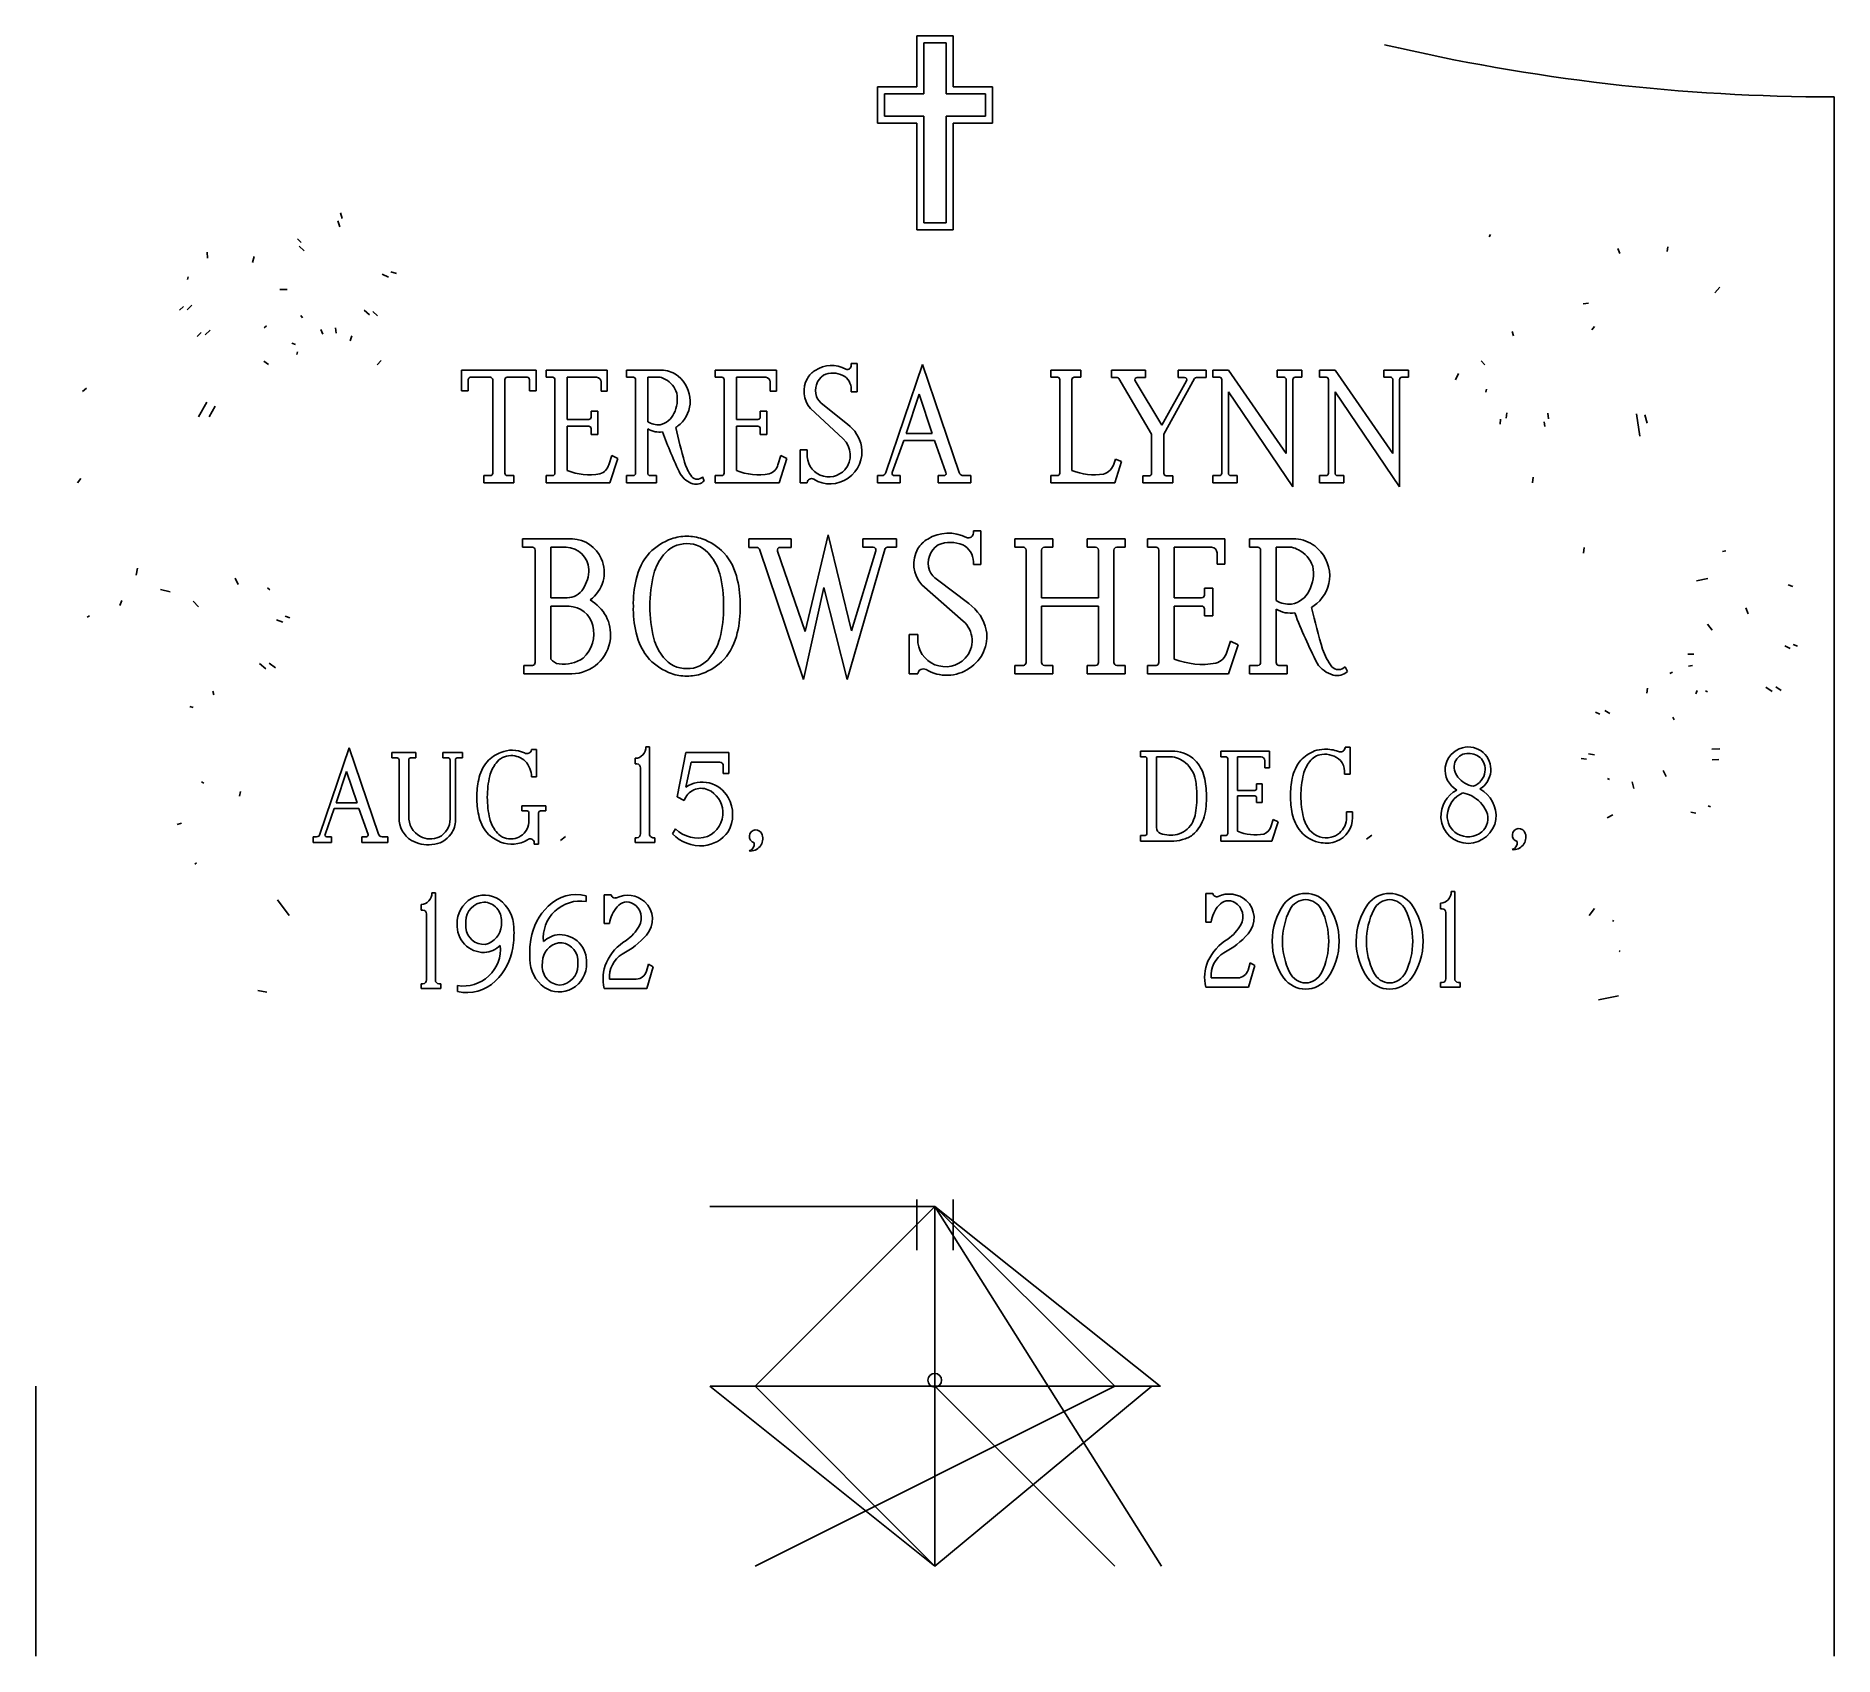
# Model space of a CAD drawing. Header units: metres. Extents: x -10 to 10, y -3 to 15.
import ezdxf

# ---------------------------------------------------------------- set-up
doc = ezdxf.new("R2010")
doc.units = ezdxf.units.M

msp = doc.modelspace()

# ---------------------------------------------------------------- linework, layer by layer
at = {"layer": 'MCD_Layer_0'}
for p, q in [((0.2031, 15.0156), (-0.2031, 15.0156)), ((-0.2031, 15.0156), (-0.2031, 14.4507)), ((0.2031, 14.4507), (0.2031, 15.0156)), ((0.125, 14.9375), (-0.125, 14.9375)), ((-0.125, 14.9375), (-0.125, 14.3726)), ((0.125, 14.3726), (0.125, 14.9375)), ((-0.2031, 14.4507), (-0.6406, 14.4507)), ((-0.6406, 14.4507), (-0.6406, 14.0445)), ((0.6406, 14.4507), (0.2031, 14.4507)), ((0.6406, 14.0445), (0.6406, 14.4507)), ((-0.125, 14.3726), (-0.5625, 14.3726)), ((-0.5625, 14.3726), (-0.5625, 14.1226)), ((0.5625, 14.3726), (0.125, 14.3726)), ((0.5625, 14.1226), (0.5625, 14.3726)), ((10, 0), (10.000008, 14.3375)), ((-0.6406, 14.0445), (-0.2031, 14.0445)), ((-0.5625, 14.1226), (-0.125, 14.1226)), ((-0.2031, 14.0445), (-0.2031, 12.8594)), ((-0.125, 14.1226), (-0.125, 12.9375)), ((0.125, 12.9375), (0.125, 14.1226)), ((0.125, 14.1226), (0.5625, 14.1226)), ((0.2031, 12.8594), (0.2031, 14.0445)), ((0.2031, 14.0445), (0.6406, 14.0445)), ((-6.592905, 12.985909), (-6.614122, 13.048935)), ((-6.644132, 12.961126), (-6.618434, 12.893901)), ((-0.2031, 12.8594), (0.2031, 12.8594)), ((-0.125, 12.9375), (0.125, 12.9375)), ((-8.090487, 12.544019), (-8.096912, 12.611476)), ((-7.048501, 12.719494), (-7.092207, 12.760626)), ((-7.072895, 12.678424), (-7.01671, 12.625774)), ((7.595141, 12.653724), (7.615692, 12.595437)), ((8.150093, 12.671205), (8.144673, 12.618439)), ((-7.592202, 12.496181), (-7.573066, 12.561989)), ((-6.149976, 12.366513), (-6.079891, 12.335037)), ((-5.990849, 12.374114), (-6.052963, 12.391459)), ((8.728111, 12.222349), (8.673552, 12.16089)), ((-8.35786, 12.006339), (-8.40197, 11.96669)), ((-8.317036, 11.970114), (-8.266378, 12.023115)), ((-7.288119, 12.194523), (-7.205198, 12.196598)), ((7.270294, 12.045298), (7.209225, 12.038496)), ((-6.347617, 11.96741), (-6.291871, 11.915956)), ((-6.200178, 11.901863), (-6.253009, 11.951728)), ((-8.16361, 11.719702), (-8.206059, 11.673966)), ((-8.119319, 11.69314), (-8.060771, 11.743217)), ((-6.810071, 11.700365), (-6.830513, 11.753252)), ((-6.668556, 11.769182), (-6.6601, 11.709057)), ((-6.486478, 11.682657), (-6.506347, 11.626356)), ((6.433954, 11.68186), (6.419778, 11.728579)), ((7.307653, 11.747063), (7.33428, 11.785753)), ((-7.153597, 11.599743), (-7.113122, 11.585069)), ((-6.16154, 11.406685), (-6.2058, 11.360381)), ((6.117413, 11.357086), (6.07317, 11.404766)), ((-7.414279, 11.3639), (-7.464075, 11.399046)), ((-5.266183, 11.298004), (-4.437308, 11.298004)), ((-5.266183, 11.070504), (-5.266183, 11.298004)), ((-4.94437, 11.220504), (-5.168214, 11.220504)), ((-4.536464, 11.220504), (-4.75912, 11.220504)), ((-4.437308, 11.298004), (-4.437308, 11.070504)), ((-4.326396, 11.298004), (-3.645958, 11.298004)), ((-4.326396, 11.219879), (-4.326396, 11.298004)), ((-4.251583, 11.219879), (-4.326396, 11.219879)), ((-4.091271, 11.220504), (-4.091271, 10.751754)), ((-3.763521, 11.220504), (-4.091271, 11.220504)), ((-3.645958, 11.298004), (-3.645958, 11.064254)), ((-3.429833, 11.298004), (-3.021333, 11.298004)), ((-3.429833, 11.219879), (-3.429833, 11.298004)), ((-3.35502, 11.219879), (-3.429833, 11.219879)), ((-3.058145, 11.220504), (-3.194708, 11.220504)), ((-3.194708, 11.220504), (-3.194708, 10.725504)), ((-2.44435, 11.298004), (-1.763913, 11.298004)), ((-2.44435, 11.219879), (-2.44435, 11.298004)), ((-2.369538, 11.219879), (-2.44435, 11.219879)), ((-2.209225, 11.220504), (-2.209225, 10.751754)), ((-1.881475, 11.220504), (-2.209225, 11.220504)), ((-1.763913, 11.298004), (-1.763913, 11.064254)), ((-0.931594, 11.371754), (-0.865094, 11.371754)), ((-0.931594, 11.353004), (-0.931594, 11.371754)), ((-0.865094, 11.371754), (-0.865094, 11.059254)), ((-0.546464, 10.161129), (-0.139151, 11.363004)), ((-0.139151, 11.363004), (0.269349, 10.161129)), ((1.288699, 11.298004), (1.622386, 11.298004)), ((1.288699, 11.219879), (1.288699, 11.298004)), ((1.363511, 11.219879), (1.288699, 11.219879)), ((1.622386, 11.219879), (1.548761, 11.219879)), ((1.622386, 11.298004), (1.622386, 11.219879)), ((1.964362, 11.297504), (2.341987, 11.297504)), ((1.964362, 11.219379), (1.964362, 11.297504)), ((2.024925, 11.219379), (1.964362, 11.219379)), ((2.409675, 10.588754), (2.0463, 11.205629)), ((2.341987, 11.219379), (2.249362, 11.219379)), ((2.341987, 11.297504), (2.341987, 11.219379)), ((2.888237, 11.205629), (2.546237, 10.588754)), ((2.70655, 11.219379), (2.70655, 11.297504)), ((2.70655, 11.297504), (3.016487, 11.297504)), ((2.776612, 11.219379), (2.70655, 11.219379)), ((3.016487, 11.219379), (2.909612, 11.219379)), ((3.016487, 11.297504), (3.016487, 11.219379)), ((3.090326, 11.298004), (3.263701, 11.298004)), ((3.090326, 11.219879), (3.090326, 11.298004)), ((3.165139, 11.219879), (3.090326, 11.219879)), ((3.263701, 11.298004), (3.907326, 10.373004)), ((3.807576, 11.298004), (4.079514, 11.298004)), ((3.807576, 11.219879), (3.807576, 11.298004)), ((3.882389, 11.219879), (3.807576, 11.219879)), ((4.079514, 11.219879), (4.005889, 11.219879)), ((4.079514, 11.298004), (4.079514, 11.219879)), ((4.276971, 11.298004), (4.450346, 11.298004)), ((4.276971, 11.219879), (4.276971, 11.298004)), ((4.351784, 11.219879), (4.276971, 11.219879)), ((4.450346, 11.298004), (5.093971, 10.373004)), ((4.994221, 11.298004), (5.266159, 11.298004)), ((4.994221, 11.219879), (4.994221, 11.298004)), ((5.069034, 11.219879), (4.994221, 11.219879)), ((5.266159, 11.219879), (5.192534, 11.219879)), ((5.266159, 11.298004), (5.266159, 11.219879)), ((5.788208, 11.190041), (5.824719, 11.260949)), ((-9.438096, 11.100908), (-9.483343, 11.061848)), ((-5.191964, 11.070504), (-5.266183, 11.070504)), ((-5.191964, 11.194254), (-5.191964, 11.070504)), ((-4.919433, 10.152379), (-4.919433, 11.194254)), ((-4.784058, 11.194254), (-4.784058, 10.152379)), ((-4.511526, 11.070504), (-4.511526, 11.194254)), ((-4.437308, 11.070504), (-4.511526, 11.070504)), ((-4.227833, 10.152379), (-4.227833, 11.194879)), ((-3.714833, 11.064254), (-3.714833, 11.168004)), ((-3.645958, 11.064254), (-3.714833, 11.064254)), ((-3.33127, 10.152379), (-3.33127, 11.194879)), ((-2.345788, 10.152379), (-2.345788, 11.194879)), ((-1.832788, 11.064254), (-1.832788, 11.168004)), ((-1.763913, 11.064254), (-1.832788, 11.064254)), ((-0.931594, 11.059254), (-0.931594, 11.085504)), ((-0.865094, 11.059254), (-0.931594, 11.059254)), ((-0.177151, 11.033004), (-0.322026, 10.595504)), ((-0.031089, 10.595504), (-0.177151, 11.033004)), ((1.387261, 10.152379), (1.387261, 11.194879)), ((1.523824, 11.194879), (1.523824, 10.184254)), ((2.227987, 11.179379), (2.5213, 10.686254)), ((2.5213, 10.686254), (2.797987, 11.180629)), ((3.188889, 10.152379), (3.188889, 11.194879)), ((3.263701, 11.056754), (3.263701, 10.152379)), ((3.980951, 10.001754), (3.263701, 11.056754)), ((3.907326, 10.373004), (3.907326, 11.194879)), ((3.980951, 11.194879), (3.980951, 10.001754)), ((4.375534, 10.152379), (4.375534, 11.194879)), ((4.450346, 11.056754), (4.450346, 10.152379)), ((5.167596, 10.001754), (4.450346, 11.056754)), ((5.093971, 10.373004), (5.093971, 11.194879)), ((5.167596, 11.194879), (5.167596, 10.001754)), ((-3.826102, 10.841754), (-3.751646, 10.841754)), ((-3.826102, 10.776754), (-3.826102, 10.841754)), ((-3.751646, 10.841754), (-3.751646, 10.585129)), ((-1.944056, 10.841754), (-1.8696, 10.841754)), ((-1.944056, 10.776754), (-1.944056, 10.841754)), ((-1.8696, 10.841754), (-1.8696, 10.585129)), ((-1.021844, 10.535504), (-1.386525, 10.873004)), ((-1.248775, 10.919254), (-0.971969, 10.698004)), ((6.361599, 10.825898), (6.354816, 10.765417)), ((6.815113, 10.821972), (6.825809, 10.75888)), ((-4.091271, 10.751754), (-3.851039, 10.751754)), ((-4.091271, 10.675129), (-4.091271, 10.184254)), ((-3.851039, 10.675129), (-4.091271, 10.675129)), ((-3.826102, 10.585129), (-3.826102, 10.650129)), ((-3.194708, 10.646754), (-3.194708, 10.152379)), ((-2.209225, 10.751754), (-1.968994, 10.751754)), ((-2.209225, 10.675129), (-2.209225, 10.184254)), ((-1.968994, 10.675129), (-2.209225, 10.675129)), ((-1.944056, 10.585129), (-1.944056, 10.650129)), ((6.286578, 10.69978), (6.291435, 10.75423)), ((6.782385, 10.672325), (6.775258, 10.725368)), ((-3.751646, 10.585129), (-3.826102, 10.585129)), ((-1.8696, 10.585129), (-1.944056, 10.585129)), ((-1.49815, 10.411754), (-1.421913, 10.411754)), ((-1.49815, 10.048004), (-1.49815, 10.411754)), ((-1.421913, 10.411754), (-1.421913, 10.372754)), ((-0.348151, 10.516754), (-0.475214, 10.159879)), ((-0.004964, 10.516754), (-0.348151, 10.516754)), ((-0.322026, 10.595504), (-0.031089, 10.595504)), ((0.122099, 10.159879), (-0.004964, 10.516754)), ((2.409675, 10.151879), (2.409675, 10.588754)), ((2.546237, 10.588754), (2.546237, 10.151879)), ((-3.628502, 10.248129), (-3.595846, 10.349379)), ((-3.528396, 10.315504), (-3.615083, 10.048004)), ((-3.595846, 10.349379), (-3.528396, 10.315504)), ((-1.746456, 10.248129), (-1.7138, 10.349379)), ((-1.64635, 10.315504), (-1.733038, 10.048004)), ((-1.7138, 10.349379), (-1.64635, 10.315504)), ((1.991936, 10.264129), (2.00678, 10.309879)), ((2.076011, 10.281754), (2.000011, 10.048004)), ((2.00678, 10.309879), (2.076011, 10.281754)), ((-9.500868, 10.092838), (-9.539161, 10.047895)), ((-5.019183, 10.048004), (-5.019183, 10.126129)), ((-5.019183, 10.126129), (-4.94437, 10.126129)), ((-4.684308, 10.048004), (-5.019183, 10.048004)), ((-4.75912, 10.126129), (-4.684308, 10.126129)), ((-4.684308, 10.126129), (-4.684308, 10.048004)), ((-4.326396, 10.126129), (-4.251583, 10.126129)), ((-4.326396, 10.048004), (-4.326396, 10.126129)), ((-3.615083, 10.048004), (-4.326396, 10.048004)), ((-3.429833, 10.126129), (-3.35502, 10.126129)), ((-3.429833, 10.048004), (-3.429833, 10.126129)), ((-3.096145, 10.048004), (-3.429833, 10.048004)), ((-3.16977, 10.126129), (-3.096145, 10.126129)), ((-3.096145, 10.126129), (-3.096145, 10.048004)), ((-2.586708, 10.113004), (-2.567708, 10.068004)), ((-2.44435, 10.126129), (-2.369538, 10.126129)), ((-2.44435, 10.048004), (-2.44435, 10.126129)), ((-1.733038, 10.048004), (-2.44435, 10.048004)), ((-1.421913, 10.048004), (-1.49815, 10.048004)), ((-0.640276, 10.126129), (-0.593964, 10.126129)), ((-0.640276, 10.048004), (-0.640276, 10.126129)), ((-0.386151, 10.048004), (-0.640276, 10.048004)), ((-0.451464, 10.126129), (-0.386151, 10.126129)), ((-0.386151, 10.126129), (-0.386151, 10.048004)), ((0.034224, 10.048004), (0.034224, 10.126129)), ((0.034224, 10.126129), (0.099536, 10.126129)), ((0.398786, 10.048004), (0.034224, 10.048004)), ((0.316849, 10.126129), (0.398786, 10.126129)), ((0.398786, 10.126129), (0.398786, 10.048004)), ((1.288699, 10.126129), (1.363511, 10.126129)), ((1.288699, 10.048004), (1.288699, 10.126129)), ((2.000011, 10.048004), (1.288699, 10.048004)), ((2.311112, 10.125629), (2.385925, 10.125629)), ((2.311112, 10.048004), (2.311112, 10.125629)), ((2.6448, 10.048004), (2.311112, 10.048004)), ((2.571175, 10.125629), (2.6448, 10.125629)), ((2.6448, 10.125629), (2.6448, 10.048004)), ((3.090326, 10.126129), (3.165139, 10.126129)), ((3.090326, 10.048004), (3.090326, 10.126129)), ((3.362264, 10.048004), (3.090326, 10.048004)), ((3.288639, 10.126129), (3.362264, 10.126129)), ((3.362264, 10.126129), (3.362264, 10.048004)), ((4.276971, 10.126129), (4.351784, 10.126129)), ((4.276971, 10.048004), (4.276971, 10.126129)), ((4.548909, 10.048004), (4.276971, 10.048004)), ((4.475284, 10.126129), (4.548909, 10.126129)), ((4.548909, 10.126129), (4.548909, 10.048004)), ((6.645212, 10.04646), (6.653066, 10.109383)), ((-4.5868, 9.423004), (-4.0333, 9.423004)), ((-4.5868, 9.329254), (-4.5868, 9.423004)), ((-2.0702, 9.422404), (-1.6007, 9.422404)), ((-2.0702, 9.328654), (-2.0702, 9.422404)), ((-1.6007, 9.422404), (-1.6007, 9.328654)), ((-1.4447, 8.391904), (-1.1867, 9.468904)), ((-1.1867, 9.468904), (-0.9302, 8.399404)), ((-0.8042, 9.329254), (-0.8042, 9.422404)), ((-0.8042, 9.422404), (-0.4292, 9.422404)), ((-0.4292, 9.422404), (-0.4292, 9.329254)), ((0.42675, 9.511504), (0.51075, 9.511504)), ((0.42675, 9.489004), (0.42675, 9.511504)), ((0.51075, 9.511504), (0.51075, 9.136504)), ((0.8885, 9.423004), (1.31, 9.423004)), ((0.8885, 9.329254), (0.8885, 9.423004)), ((1.31, 9.423004), (1.31, 9.329254)), ((1.694, 9.423004), (2.1155, 9.423004)), ((1.694, 9.329254), (1.694, 9.423004)), ((2.1155, 9.423004), (2.1155, 9.329254)), ((2.365, 9.423004), (3.2245, 9.423004)), ((2.365, 9.329254), (2.365, 9.423004)), ((3.2245, 9.423004), (3.2245, 9.142504)), ((3.4975, 9.423004), (4.0135, 9.423004)), ((3.4975, 9.329254), (3.4975, 9.423004)), ((-4.4773, 9.329254), (-4.5868, 9.329254)), ((-4.4473, 8.048254), (-4.4473, 9.299254)), ((-4.1038, 9.330004), (-4.2748, 9.330004)), ((-4.2748, 9.330004), (-4.2748, 8.767504)), ((-1.9832, 9.328654), (-2.0702, 9.328654)), ((-1.4612, 7.859404), (-1.9532, 9.307654)), ((-1.7522, 9.288154), (-1.4447, 8.391904)), ((-1.6007, 9.328654), (-1.7222, 9.328654)), ((-0.5582, 9.306754), (-0.9767, 7.859404)), ((-0.9302, 8.399404), (-0.6572, 9.290254)), ((-0.6872, 9.329254), (-0.8042, 9.329254)), ((-0.4292, 9.329254), (-0.5282, 9.329254)), ((0.983, 9.329254), (0.8885, 9.329254)), ((1.013, 8.048254), (1.013, 9.299254)), ((1.1855, 9.299254), (1.1855, 8.767504)), ((1.31, 9.329254), (1.217, 9.329254)), ((1.787, 9.329254), (1.694, 9.329254)), ((1.8185, 8.767504), (1.8185, 9.299254)), ((1.9895, 9.299254), (1.9895, 8.048254)), ((2.1155, 9.329254), (2.021, 9.329254)), ((2.4595, 9.329254), (2.365, 9.329254)), ((2.4895, 8.048254), (2.4895, 9.299254)), ((2.662, 9.330004), (2.662, 8.767504)), ((3.076, 9.330004), (2.662, 9.330004)), ((3.1375, 9.142504), (3.1375, 9.267004)), ((3.592, 9.329254), (3.4975, 9.329254)), ((3.622, 8.048254), (3.622, 9.299254)), ((3.967, 9.330004), (3.7945, 9.330004)), ((3.7945, 9.330004), (3.7945, 8.736004)), ((7.211631, 9.264691), (7.221025, 9.327929)), ((8.795208, 9.291441), (8.758334, 9.284189)), ((-8.869244, 9.096928), (-8.884715, 9.019938)), ((0.42675, 9.136504), (0.42675, 9.168004)), ((0.51075, 9.136504), (0.42675, 9.136504)), ((3.2245, 9.142504), (3.1375, 9.142504)), ((-8.613562, 8.859785), (-8.506349, 8.833715)), ((-7.784435, 8.985231), (-7.751772, 8.91424)), ((-1.2347, 8.883904), (-1.4612, 7.859404)), ((-0.9767, 7.859404), (-1.2347, 8.883904)), ((0.31275, 8.508004), (-0.1479, 8.913004)), ((0.0261, 8.968504), (0.37575, 8.703004)), ((2.99695, 8.875504), (3.091, 8.875504)), ((2.99695, 8.797504), (2.99695, 8.875504)), ((3.091, 8.875504), (3.091, 8.567554)), ((8.471626, 8.955191), (8.595287, 8.982455)), ((9.489458, 8.911087), (9.543243, 8.894871)), ((-9.04626, 8.736712), (-9.067692, 8.681274)), ((-8.25142, 8.730842), (-8.190453, 8.666512)), ((-4.2748, 8.767504), (-4.0903, 8.767504)), ((-4.0708, 8.673004), (-4.2748, 8.673004)), ((-4.2748, 8.673004), (-4.2748, 8.086504)), ((1.1855, 8.767504), (1.8185, 8.767504)), ((1.1855, 8.673004), (1.1855, 8.048254)), ((1.8185, 8.673004), (1.1855, 8.673004)), ((1.8185, 8.048254), (1.8185, 8.673004)), ((2.662, 8.767504), (2.96545, 8.767504)), ((2.662, 8.675554), (2.662, 8.086504)), ((2.96545, 8.675554), (2.662, 8.675554)), ((2.99695, 8.567554), (2.99695, 8.645554)), ((3.7945, 8.641504), (3.7945, 8.048254)), ((9.043642, 8.589776), (9.020277, 8.654734)), ((-7.325119, 8.522057), (-7.252372, 8.495379)), ((-7.175197, 8.543527), (-7.228325, 8.562322)), ((3.091, 8.567554), (2.99695, 8.567554)), ((8.642858, 8.40933), (8.593707, 8.474617)), ((-0.2889, 8.359504), (-0.1926, 8.359504)), ((-0.2889, 7.923004), (-0.2889, 8.359504)), ((-0.1926, 8.359504), (-0.1926, 8.312704)), ((3.24655, 8.163154), (3.2878, 8.284654)), ((3.373, 8.244004), (3.2635, 7.923004)), ((3.2878, 8.284654), (3.373, 8.244004)), ((9.512747, 8.205108), (9.452744, 8.234056)), ((9.544291, 8.249193), (9.592989, 8.229824)), ((-7.515075, 8.037454), (-7.441865, 7.97959)), ((-7.337454, 7.98835), (-7.404369, 8.040834)), ((-4.5718, 8.016754), (-4.4773, 8.016754)), ((-4.5718, 7.923004), (-4.5718, 8.016754)), ((0.8885, 8.016754), (0.983, 8.016754)), ((0.8885, 7.923004), (0.8885, 8.016754)), ((1.217, 8.016754), (1.31, 8.016754)), ((1.31, 8.016754), (1.31, 7.923004)), ((1.694, 8.016754), (1.787, 8.016754)), ((1.694, 7.923004), (1.694, 8.016754)), ((2.021, 8.016754), (2.1155, 8.016754)), ((2.1155, 8.016754), (2.1155, 7.923004)), ((2.365, 8.016754), (2.4595, 8.016754)), ((2.365, 7.923004), (2.365, 8.016754)), ((3.4975, 8.016754), (3.592, 8.016754)), ((3.4975, 7.923004), (3.4975, 8.016754)), ((3.826, 8.016754), (3.919, 8.016754)), ((3.919, 8.016754), (3.919, 7.923004)), ((4.5625, 8.001004), (4.5865, 7.947004)), ((8.439014, 8.14249), (8.374917, 8.142221)), ((8.426163, 8.014935), (8.381427, 8.007053)), ((-4.0408, 7.923004), (-4.5718, 7.923004)), ((-0.1926, 7.923004), (-0.2889, 7.923004)), ((1.31, 7.923004), (0.8885, 7.923004)), ((2.1155, 7.923004), (1.694, 7.923004)), ((3.2635, 7.923004), (2.365, 7.923004)), ((3.919, 7.923004), (3.4975, 7.923004)), ((-8.020127, 7.687284), (-8.032334, 7.729131)), ((7.926733, 7.762158), (7.917377, 7.707746)), ((8.460917, 7.69968), (8.476097, 7.737766)), ((9.313283, 7.725988), (9.241571, 7.773435)), ((9.353098, 7.779541), (9.412437, 7.736656)), ((-8.287794, 7.560923), (-8.25046, 7.547604)), ((7.394573, 7.472266), (7.348313, 7.496177)), ((7.449118, 7.516339), (7.506666, 7.481472)), ((-6.84104, 6.138505), (-6.51519, 7.100005)), ((-6.51519, 7.100005), (-6.18839, 6.138505)), ((-6.041708, 7.049105), (-5.773808, 7.049105)), ((-6.041708, 6.986605), (-6.041708, 7.049105)), ((-5.773808, 7.049105), (-5.773808, 6.986605)), ((-5.472658, 7.049105), (-5.255108, 7.049105)), ((-5.472658, 6.986605), (-5.472658, 7.049105)), ((-5.255108, 7.049105), (-5.255108, 6.986605)), ((-4.48751, 7.080105), (-4.43279, 7.080105)), ((-4.43279, 7.080105), (-4.43279, 6.778105)), ((-3.21641, 7.111005), (-3.17651, 7.111005)), ((-3.17651, 7.111005), (-3.17651, 6.143005)), ((-2.869375, 6.556105), (-2.769625, 7.046105)), ((-2.769625, 7.046105), (-2.294625, 7.046105)), ((-2.294625, 7.046105), (-2.294625, 6.813105)), ((2.28693, 7.0625), (2.66788, 7.0625)), ((2.28693, 7.000001), (2.28693, 7.0625)), ((2.46553, 7.000501), (2.46553, 6.2135)), ((2.61848, 7.000501), (2.46553, 7.000501)), ((3.17765, 7.0625), (3.722, 7.0625)), ((3.17765, 7.000001), (3.17765, 7.0625)), ((3.36575, 7.000501), (3.36575, 6.625501)), ((3.62795, 7.000501), (3.36575, 7.000501)), ((3.722, 7.0625), (3.722, 6.875501)), ((4.560565, 7.106996), (4.616615, 7.106996)), ((4.560565, 7.095996), (4.560565, 7.106996)), ((4.616615, 7.106996), (4.616615, 6.804996)), ((7.269374, 7.033028), (7.334853, 7.022055)), ((8.727961, 7.087726), (8.641335, 7.084057)), ((-6.54559, 6.836005), (-6.66149, 6.486005)), ((-6.42874, 6.486005), (-6.54559, 6.836005)), ((-5.981858, 6.986605), (-6.041708, 6.986605)), ((-5.961908, 6.320105), (-5.961908, 6.966605)), ((-5.853608, 6.966605), (-5.853608, 6.341105)), ((-5.773808, 6.986605), (-5.833658, 6.986605)), ((-5.412808, 6.986605), (-5.472658, 6.986605)), ((-5.392858, 6.309105), (-5.392858, 6.966605)), ((-5.333958, 6.966605), (-5.333768, 6.296505)), ((-5.255108, 6.986605), (-5.314008, 6.986605)), ((-3.33516, 6.920005), (-3.33516, 6.984005)), ((-3.31521, 6.920005), (-3.33516, 6.920005)), ((-3.27531, 6.143005), (-3.27531, 6.877005)), ((-2.710725, 6.941105), (-2.769625, 6.662105)), ((-2.394375, 6.941105), (-2.710725, 6.941105)), ((-2.354475, 6.813105), (-2.354475, 6.898105)), ((-2.294625, 6.813105), (-2.354475, 6.813105)), ((2.33633, 7.000001), (2.28693, 7.000001)), ((2.35628, 6.146), (2.35628, 6.980001)), ((3.2375, 7.000001), (3.17765, 7.000001)), ((3.2565, 6.146), (3.2565, 6.980001)), ((3.6669, 6.875501), (3.6669, 6.9585)), ((3.722, 6.875501), (3.6669, 6.875501)), ((4.555815, 6.804996), (4.555815, 6.840996)), ((4.616615, 6.804996), (4.555815, 6.804996)), ((7.246144, 6.974386), (7.187976, 6.98123)), ((8.100525, 6.846977), (8.132978, 6.778891)), ((8.645987, 6.966122), (8.719859, 6.969099)), ((-8.157971, 6.721593), (-8.134472, 6.708001)), ((-7.737655, 6.560941), (-7.726213, 6.614899)), ((-4.43279, 6.778105), (-4.48751, 6.778105)), ((3.36575, 6.625501), (3.557935, 6.625501)), ((3.577885, 6.6975), (3.63745, 6.6975)), ((3.577885, 6.6455), (3.577885, 6.6975)), ((3.63745, 6.6975), (3.63745, 6.4922)), ((7.756375, 6.720005), (7.774601, 6.646018)), ((-6.68239, 6.423005), (-6.78404, 6.137505)), ((-6.40784, 6.423005), (-6.68239, 6.423005)), ((-6.66149, 6.486005), (-6.42874, 6.486005)), ((-6.30619, 6.137505), (-6.40784, 6.423005)), ((-4.59676, 6.398105), (-4.59676, 6.455405)), ((-4.59676, 6.455405), (-4.32886, 6.455405)), ((-4.32886, 6.455405), (-4.32886, 6.398105)), ((-2.789575, 6.514105), (-2.869375, 6.556105)), ((3.36575, 6.5642), (3.36575, 6.1715)), ((3.557935, 6.5642), (3.36575, 6.5642)), ((3.577885, 6.4922), (3.577885, 6.5442)), ((3.63745, 6.4922), (3.577885, 6.4922)), ((8.625044, 6.443813), (8.598585, 6.452657)), ((-8.427892, 6.247411), (-8.382268, 6.26263)), ((-4.53691, 6.398105), (-4.59676, 6.398105)), ((-4.51696, 6.268105), (-4.51696, 6.377105)), ((-4.40866, 6.377105), (-4.40866, 6.029105)), ((-4.32886, 6.398105), (-4.38871, 6.398105)), ((3.735965, 6.2226), (3.76209, 6.3036)), ((3.81605, 6.2765), (3.7467, 6.0625)), ((3.76209, 6.3036), (3.81605, 6.2765)), ((4.578615, 6.324996), (4.578615, 6.387996)), ((4.578615, 6.387996), (4.642265, 6.387996)), ((4.642265, 6.387996), (4.642265, 6.324996)), ((7.539461, 6.355743), (7.476714, 6.322432)), ((8.461636, 6.371538), (8.408795, 6.383965)), ((-6.91609, 6.110505), (-6.87904, 6.110505)), ((-6.91609, 6.048005), (-6.91609, 6.110505)), ((-6.71279, 6.048005), (-6.91609, 6.048005)), ((-6.76504, 6.110505), (-6.71279, 6.110505)), ((-6.71279, 6.110505), (-6.71279, 6.048005)), ((-6.37649, 6.048005), (-6.37649, 6.110505)), ((-6.37649, 6.110505), (-6.32424, 6.110505)), ((-6.08484, 6.048005), (-6.37649, 6.048005)), ((-6.15039, 6.110505), (-6.08484, 6.110505)), ((-6.08484, 6.110505), (-6.08484, 6.048005)), ((-4.45806, 6.029105), (-4.45806, 6.044105)), ((-4.40866, 6.029105), (-4.45806, 6.029105)), ((-4.108555, 6.114778), (-4.166358, 6.068864)), ((-3.33516, 6.100005), (-3.31521, 6.100005)), ((-3.33516, 6.048005), (-3.33516, 6.100005)), ((-3.11761, 6.048005), (-3.33516, 6.048005)), ((-3.13756, 6.100005), (-3.11761, 6.100005)), ((-3.11761, 6.100005), (-3.11761, 6.048005)), ((-2.919725, 6.142105), (-2.886475, 6.198105)), ((2.28693, 6.125), (2.33633, 6.125)), ((2.28693, 6.0625), (2.28693, 6.125)), ((2.62323, 6.0625), (2.28693, 6.0625)), ((3.17765, 6.125), (3.2375, 6.125)), ((3.17765, 6.0625), (3.17765, 6.125)), ((3.7467, 6.0625), (3.17765, 6.0625)), ((4.85744, 6.129274), (4.799638, 6.08336)), ((-8.215164, 5.821901), (-8.232536, 5.804499)), ((-7.181784, 5.233148), (-7.314348, 5.407485)), ((-5.596825, 5.486004), (-5.556925, 5.486004)), ((-5.556925, 5.486004), (-5.556925, 4.518004)), ((-3.880935, 5.455204), (-3.880935, 5.391204)), ((-3.68001, 5.146104), (-3.68001, 5.465104)), ((-3.68001, 5.465104), (-3.600875, 5.465104)), ((3.01159, 5.1606), (3.01159, 5.4796)), ((3.01159, 5.4796), (3.090725, 5.4796)), ((5.741225, 5.5005), (5.781125, 5.5005)), ((5.781125, 5.5005), (5.781125, 4.5325)), ((-5.715575, 5.295004), (-5.715575, 5.359004)), ((-5.695625, 5.295004), (-5.715575, 5.295004)), ((-5.655725, 4.518004), (-5.655725, 5.252004)), ((5.622475, 5.3095), (5.622475, 5.3735)), ((5.642425, 5.3095), (5.622475, 5.3095)), ((5.682325, 4.5325), (5.682325, 5.2665)), ((7.334576, 5.312188), (7.27684, 5.236221)), ((-5.219391, 5.17024), (-5.219391, 5.09724)), ((-4.823621, 5.12424), (-4.823146, 5.17024)), ((-3.620635, 5.146104), (-3.68001, 5.146104)), ((3.070965, 5.1606), (3.01159, 5.1606)), ((7.538225, 5.168609), (7.54755, 5.182177)), ((7.621522, 4.835859), (7.60846, 4.843236)), ((-4.367335, 4.721804), (-4.36781, 4.675804)), ((-3.971565, 4.675804), (-3.971565, 4.748804)), ((-3.209665, 4.614204), (-3.185535, 4.693704)), ((-3.13338, 4.662604), (-3.20501, 4.423004)), ((-3.185535, 4.693704), (-3.13338, 4.662604)), ((3.481935, 4.6287), (3.506065, 4.7082)), ((3.55822, 4.6771), (3.48659, 4.4375)), ((3.506065, 4.7082), (3.55822, 4.6771)), ((-7.432091, 4.383591), (-7.533269, 4.402477)), ((-5.715575, 4.475004), (-5.695625, 4.475004)), ((-5.715575, 4.423004), (-5.715575, 4.475004)), ((-5.498025, 4.423004), (-5.715575, 4.423004)), ((-5.517975, 4.475004), (-5.498025, 4.475004)), ((-5.498025, 4.475004), (-5.498025, 4.423004)), ((-5.310021, 4.39084), (-5.310021, 4.45484)), ((-3.20501, 4.423004), (-3.68001, 4.423004)), ((-3.620635, 4.527204), (-3.32281, 4.527204)), ((3.48659, 4.4375), (3.01159, 4.4375)), ((3.070965, 4.5417), (3.36879, 4.5417)), ((5.622475, 4.4895), (5.642425, 4.4895)), ((5.622475, 4.4375), (5.622475, 4.4895)), ((5.840025, 4.4375), (5.622475, 4.4375)), ((5.820075, 4.4895), (5.840025, 4.4895)), ((5.840025, 4.4895), (5.840025, 4.4375)), ((7.602686, 4.340337), (7.378676, 4.298517))]:
    msp.add_line(p, q, dxfattribs=at)
msp.add_circle((-0.0022, 0.066773), 0.076224, dxfattribs=at)
for centre, radius, start, end in [((10.01221, 36.23913), 21.901634, 256.770597, 269.968078), ((-5.164496, 11.193271), 0.027486, 97.77446, 177.950233), ((-4.949424, 11.190732), 0.030198, 6.697691, 80.364809), ((-4.75685, 11.193377), 0.027222, 94.783857, 178.153643), ((-4.538734, 11.193377), 0.027222, 1.84639, 85.216171), ((-4.25285, 11.194894), 0.025017, 359.966327, 87.096157), ((-3.767053, 11.168402), 0.052222, 359.563377, 86.121069), ((-3.356288, 11.194894), 0.025017, 359.966327, 87.096157), ((-3.125257, 10.96663), 0.262595, 61.204718, 75.192473), ((-3.047922, 10.984889), 0.314242, 52.145064, 85.146237), ((-3.082515, 10.954885), 0.359271, 0.696818, 50.725429), ((-2.370805, 11.194894), 0.025017, 359.966327, 87.096157), ((-1.885008, 11.168402), 0.052222, 359.563377, 86.121069), ((-1.160102, 11.064628), 0.296626, 151.095062, 220.241454), ((-1.186246, 11.066614), 0.272996, 122.539966, 148.807132), ((-1.149901, 11.015133), 0.335958, 61.995696, 123.042766), ((-1.124249, 11.073942), 0.205153, 124.504657, 199.487032), ((-1.133705, 11.00644), 0.259538, 65.048615, 114.289003), ((-1.108571, 11.086171), 0.176979, 359.784111, 61.534795), ((-0.974331, 11.350667), 0.042801, 245.388618, 3.129856), ((1.362244, 11.194894), 0.025017, 359.966259, 87.096097), ((1.548787, 11.194916), 0.024963, 90.058904, 180.084465), ((2.02318, 11.193178), 0.026259, 28.304507, 86.191021), ((2.25154, 11.192504), 0.026963, 94.63334, 209.128824), ((2.774836, 11.193129), 0.02631, 331.633928, 86.129413), ((2.909023, 11.196806), 0.022581, 88.50511, 156.999362), ((3.163872, 11.194894), 0.025017, 359.966327, 87.096157), ((3.880124, 11.192682), 0.027291, 4.61774, 85.23889), ((4.005915, 11.194916), 0.024963, 90.058893, 180.084395), ((4.350516, 11.194894), 0.025017, 359.966327, 87.096157), ((5.066768, 11.192682), 0.027291, 4.61774, 85.23889), ((5.192559, 11.194916), 0.024963, 90.058893, 180.084395), ((-3.124593, 10.9647), 0.263971, 17.540237, 61.532946), ((-3.221665, 10.975742), 0.355435, 333.42908, 11.113644), ((-1.140404, 11.076419), 0.190907, 201.806079, 235.412243), ((-3.104511, 10.909009), 0.220925, 282.114882, 335.317823), ((-3.070677, 10.955518), 0.347427, 312.47229, 0.616218), ((-3.851065, 10.776717), 0.024963, 270.05863, 0.084719), ((-3.851065, 10.650166), 0.024963, 359.915281, 89.94137), ((-3.077161, 10.916264), 0.224068, 238.358486, 274.868311), ((-3.058402, 10.868856), 0.260593, 238.462161, 257.690567), ((-3.062033, 10.957557), 0.347207, 261.399125, 275.155544), ((2.215779, 12.555164), 5.594978, 200.325249, 205.510886), ((-3.148486, 11.046133), 0.46682, 304.573616, 312.006658), ((4.916815, 12.446544), 8.001979, 192.887857, 195.742403), ((-1.969019, 10.776717), 0.024963, 270.05863, 0.084719), ((-1.969019, 10.650166), 0.024963, 359.915281, 89.94137), ((-1.224786, 10.367998), 0.415717, 11.623168, 52.544335), ((-1.18849, 10.353893), 0.246482, 318.866821, 47.460533), ((-1.169054, 10.39225), 0.356462, 304.718849, 9.609303), ((-3.76935, 10.284612), 0.145497, 287.042454, 345.478426), ((-2.238444, 10.445797), 0.57249, 197.305113, 215.542569), ((-1.887305, 10.284612), 0.145497, 287.042454, 345.478426), ((-1.181221, 10.354393), 0.241391, 175.637655, 317.642339), ((1.82265, 10.311743), 0.175854, 286.498927, 344.290742), ((-4.946576, 10.153195), 0.027156, 274.659535, 358.278047), ((-4.759072, 10.151145), 0.025016, 177.171659, 269.89076), ((-4.252874, 10.151166), 0.02507, 272.950668, 2.774106), ((-3.843254, 10.783318), 0.648374, 247.51013, 280.355292), ((-3.356311, 10.151166), 0.02507, 272.950668, 2.774106), ((-3.169723, 10.151145), 0.025016, 177.171557, 269.890841), ((-2.618422, 10.276304), 0.251906, 211.281306, 252.923121), ((-2.645489, 10.165525), 0.078827, 221.780834, 318.219166), ((-2.657958, 10.158818), 0.128032, 254.39664, 314.821718), ((-2.370828, 10.151166), 0.02507, 272.950668, 2.774106), ((-1.961209, 10.783318), 0.648374, 247.51013, 280.355292), ((-1.372631, 10.043689), 0.04947, 60.521764, 174.995323), ((-1.166397, 10.375498), 0.341258, 237.791678, 305.954197), ((-0.593407, 10.175106), 0.04898, 269.34915, 343.419559), ((-0.451574, 10.151283), 0.025154, 160.016726, 270.251619), ((0.098933, 10.150949), 0.024827, 271.391945, 21.081141), ((0.316292, 10.175106), 0.04898, 196.580441, 270.65085), ((1.362221, 10.151166), 0.02507, 272.95073, 2.774171), ((1.770798, 10.779302), 0.644266, 247.459171, 279.090894), ((2.384634, 10.150666), 0.02507, 272.950655, 2.77414), ((2.571223, 10.150645), 0.025016, 177.171625, 269.890774), ((3.163848, 10.151166), 0.02507, 272.950668, 2.774106), ((3.288687, 10.151145), 0.025016, 177.171692, 269.890706), ((4.350493, 10.151166), 0.02507, 272.950668, 2.774106), ((4.475331, 10.151145), 0.025016, 177.171692, 269.890706), ((-4.048558, 9.055887), 0.367435, 23.772934, 87.620106), ((-2.684046, 8.770849), 0.699316, 110.784416, 134.614618), ((-2.750701, 8.862906), 0.590341, 91.019018, 107.90551), ((-2.772905, 8.846019), 0.607248, 72.34148, 88.895526), ((-2.846601, 8.760472), 0.712496, 45.499286, 68.778873), ((0.09238, 9.134315), 0.335158, 121.032141, 147.376396), ((0.151104, 9.043412), 0.443338, 63.307873, 121.478966), ((0.373071, 9.488099), 0.053687, 244.844639, 0.965632), ((3.981474, 9.015087), 0.409173, 53.736363, 85.510821), ((-4.47805, 9.298504), 0.030759, 1.397431, 88.602569), ((-4.106976, 9.072319), 0.257705, 2.665636, 89.293862), ((-4.052742, 9.048966), 0.374082, 305.257831, 24.484745), ((-2.671764, 8.831311), 0.666871, 139.018631, 167.851267), ((-2.560865, 8.872117), 0.590639, 140.895606, 164.026772), ((-2.762158, 9.045472), 0.325183, 89.831235, 142.227931), ((-2.75679, 9.052542), 0.318143, 37.14652, 90.794282), ((-2.961521, 8.872125), 0.590623, 15.972919, 39.104704), ((-2.850636, 8.831311), 0.666871, 12.148733, 40.981369), ((-1.984427, 9.294972), 0.033704, 22.102733, 87.913261), ((-1.723452, 9.29822), 0.03046, 87.644887, 199.297394), ((-0.686244, 9.298951), 0.030319, 343.331134, 91.806031), ((-0.52745, 9.297004), 0.032259, 91.332294, 162.407638), ((0.105118, 9.142633), 0.341683, 149.703353, 222.225626), ((0.163111, 9.154546), 0.238735, 122.000304, 200.227533), ((0.171444, 9.041048), 0.343528, 66.25888, 113.111856), ((0.215727, 9.16658), 0.211028, 0.386741, 63.541567), ((0.98225, 9.298504), 0.030759, 1.397358, 88.602642), ((1.21625, 9.298504), 0.030759, 88.603044, 178.602504), ((1.78775, 9.298504), 0.030759, 1.397496, 91.396956), ((2.022977, 9.29564), 0.033672, 93.366681, 173.838908), ((2.45875, 9.298504), 0.030759, 1.397503, 88.602582), ((3.07341, 9.265959), 0.064098, 0.934672, 87.68471), ((3.59125, 9.298504), 0.030759, 1.397503, 88.602582), ((3.883728, 8.997933), 0.342353, 62.463955, 75.922474), ((3.896105, 9.01417), 0.322252, 18.890884, 63.080746), ((3.965786, 9.007937), 0.4243, 1.156937, 52.599322), ((-4.227023, 9.080183), 0.377496, 325.801038, 0.62558), ((-1.615121, 8.669135), 1.557088, 166.423392, 179.796913), ((-3.808923, 8.687094), 1.457277, 359.510893, 13.798011), ((0.152196, 9.162814), 0.231639, 203.080915, 237.018583), ((3.802236, 9.036185), 0.407172, 332.075694, 11.664099), ((3.980904, 9.014809), 0.4091, 310.667287, 0.23743), ((-4.093, 8.975704), 0.208217, 270.74297, 328.852189), ((-2.221271, 8.70456), 1.134323, 166.380925, 181.510745), ((-3.301129, 8.70456), 1.134323, 358.489255, 13.619075), ((3.91389, 8.969024), 0.277156, 281.047538, 333.533818), ((-4.078595, 8.392759), 0.280353, 14.194169, 88.406869), ((-4.049762, 8.356623), 0.441622, 354.331609, 61.169017), ((-2.221271, 8.644749), 1.134323, 178.489257, 193.619075), ((-1.61512, 8.680174), 1.55709, 180.203094, 193.576601), ((-3.808925, 8.662214), 1.457278, 346.201996, 0.4891), ((-3.301129, 8.644749), 1.134323, 346.380925, 1.510743), ((0.087291, 8.30056), 0.495146, 12.473284, 54.368247), ((2.9662, 8.798254), 0.030759, 268.602744, 358.602825), ((2.9662, 8.644804), 0.030759, 1.397175, 91.397256), ((3.942772, 8.990832), 0.294825, 239.806951, 274.713732), ((3.965052, 8.934678), 0.339174, 239.811619, 258.339386), ((3.962093, 9.059257), 0.461438, 261.827785, 274.899054), ((13.143774, 10.816764), 9.212417, 193.542629, 196.527845), ((3.866497, 9.150009), 0.586206, 303.202118, 310.537626), ((-4.163259, 8.367754), 0.368581, 312.383922, 14.735323), ((0.128172, 8.290317), 0.285406, 316.954379, 49.705262), ((0.157801, 8.337493), 0.418842, 302.565768, 9.622415), ((10.091122, 10.974473), 6.536358, 201.305919, 206.676055), ((-4.045698, 8.361013), 0.438037, 270.640623, 353.707697), ((-2.650957, 8.528401), 0.689425, 192.630048, 220.500038), ((-2.560866, 8.477191), 0.590639, 195.973221, 219.104396), ((-2.96152, 8.477184), 0.590623, 320.895295, 344.027088), ((-2.871443, 8.528401), 0.689425, 319.499962, 347.369952), ((0.114914, 8.308509), 0.307542, 179.218378, 316.163506), ((-4.47805, 8.047504), 0.030759, 271.39721, 1.3972), ((-4.160884, 8.17561), 0.144626, 218.03266, 261.684576), ((-4.1308, 8.413647), 0.38454, 262.378632, 304.174164), ((-2.684044, 8.578464), 0.69932, 225.38547, 249.215511), ((-2.766242, 8.29928), 0.319166, 217.574756, 270.905235), ((-2.752873, 8.292473), 0.31243, 268.472739, 323.047302), ((-2.846604, 8.58884), 0.712501, 291.2212, 314.500626), ((0.98225, 8.047504), 0.030759, 271.397139, 1.397272), ((1.21625, 8.047504), 0.030759, 178.602869, 271.397172), ((1.78775, 8.047504), 0.030759, 268.602828, 1.397131), ((2.022875, 8.050129), 0.033428, 183.215474, 266.784526), ((2.45875, 8.047504), 0.030759, 271.397195, 1.397131), ((2.975353, 8.886241), 0.858935, 248.603758, 279.864198), ((3.074631, 8.212276), 0.178799, 285.528962, 344.053846), ((3.59125, 8.047504), 0.030759, 271.397195, 1.397131), ((3.82525, 8.047504), 0.030759, 178.602731, 271.397269), ((4.51646, 8.212964), 0.317253, 213.036877, 253.997577), ((4.953143, 8.407194), 0.67503, 198.231698, 216.994355), ((4.48825, 8.07254), 0.103104, 223.933372, 316.066628), ((-2.768563, 8.406024), 0.508423, 251.225002, 270.829795), ((-2.754462, 8.419143), 0.521532, 269.2597, 288.532048), ((-0.13035, 7.914754), 0.062794, 60.679506, 172.450602), ((0.130039, 8.356397), 0.449912, 239.308922, 304.249782), ((4.4725, 8.06986), 0.167599, 254.956776, 312.858773), ((-4.663254, 6.640019), 0.440867, 111.888452, 136.210351), ((-4.718155, 6.809932), 0.203176, 90.325674, 144.087556), ((-4.707407, 6.761141), 0.312044, 88.696637, 112.656724), ((-4.713766, 6.786456), 0.226717, 46.205026, 91.401218), ((-4.701503, 6.753733), 0.319374, 64.966344, 89.785919), ((-4.539133, 7.0876), 0.052164, 238.537044, 351.739093), ((-3.33437, 7.102284), 0.118282, 269.617381, 4.228079), ((2.602348, 6.718709), 0.282253, 49.239585, 86.723509), ((2.631228, 6.681117), 0.38314, 47.478417, 84.510558), ((3.625124, 6.958819), 0.041777, 359.563378, 86.12107), ((4.386722, 6.655908), 0.440869, 111.888504, 136.210318), ((4.332543, 6.825058), 0.20421, 98.554809, 144.032495), ((4.337418, 6.727347), 0.356713, 91.08476, 108.816426), ((4.333577, 6.773775), 0.255161, 45.894312, 97.071388), ((4.341166, 6.634461), 0.449658, 71.147466, 91.338112), ((4.50879, 7.108305), 0.053218, 245.196951, 346.626724), ((5.92877, 6.853153), 0.2546, 104.083893, 241.174218), ((5.924007, 6.887445), 0.149969, 93.705483, 159.852312), ((5.932293, 6.856661), 0.252092, 48.717964, 105.054676), ((5.930776, 6.824777), 0.212961, 51.785603, 94.433219), ((5.931022, 6.858077), 0.251874, 300.965155, 48.288049), ((-5.98367, 6.964847), 0.021833, 4.617742, 85.238891), ((-5.833637, 6.966634), 0.019971, 90.058862, 180.084464), ((-5.41462, 6.964847), 0.021833, 4.617744, 85.238848), ((-5.313987, 6.966634), 0.019971, 90.058892, 180.084394), ((-4.631062, 6.657305), 0.453478, 140.606007, 168.578554), ((-4.564346, 6.684224), 0.401649, 142.433097, 164.86322), ((-4.748722, 6.772765), 0.261267, 1.170971, 42.747374), ((-3.316787, 6.87853), 0.041505, 357.894039, 87.822645), ((-2.395952, 6.89963), 0.041505, 357.89434, 87.822607), ((2.336309, 6.98003), 0.019971, 359.915466, 89.941167), ((2.578395, 6.685748), 0.322876, 10.484304, 49.83889), ((2.598854, 6.678002), 0.407897, 13.973818, 44.421154), ((3.236486, 6.980012), 0.020014, 359.966328, 87.096158), ((4.418914, 6.673195), 0.453479, 140.606044, 168.578524), ((5.160351, 6.561455), 1.089992, 167.089255, 179.813914), ((4.48563, 6.700115), 0.40165, 142.433121, 164.863197), ((4.38176, 6.840593), 0.174056, 0.132653, 41.97213), ((5.959643, 6.8866), 0.184074, 163.428528, 218.46466), ((5.925035, 6.854792), 0.192744, 289.497097, 353.837218), ((5.948075, 6.8646), 0.171326, 349.745373, 48.090006), ((-4.301494, 6.569107), 0.794268, 167.049846, 181.443023), ((-3.889623, 6.545565), 1.089992, 167.089259, 179.813917), ((-2.60238, 6.45274), 0.196996, 67.021198, 161.850354), ((-2.587721, 6.394088), 0.323917, 28.189932, 124.16485), ((-2.637625, 6.38026), 0.277515, 2.880247, 66.163969), ((2.117181, 6.583177), 0.795234, 359.792769, 11.70444), ((2.110943, 6.566099), 0.908438, 0.088363, 13.391732), ((3.557914, 6.645471), 0.01997, 270.058629, 0.084718), ((4.748478, 6.584998), 0.794264, 167.049814, 181.443056), ((5.955855, 6.337379), 0.328844, 117.10734, 182.837377), ((6.031514, 6.949263), 0.27936, 219.358556, 261.322204), ((5.894536, 6.338056), 0.346447, 354.209205, 61.355242), ((-4.301493, 6.529103), 0.794268, 178.556981, 192.95015), ((-3.889623, 6.552645), 1.089993, 180.186084, 192.910738), ((-2.625932, 6.357105), 0.375348, 329.58914, 30.41086), ((1.835905, 6.556463), 1.076769, 348.750241, 1.268504), ((2.194674, 6.536249), 0.825298, 345.778733, 2.170133), ((3.557914, 6.54423), 0.01997, 359.915282, 89.941371), ((4.748478, 6.544993), 0.794264, 178.556947, 192.950187), ((5.160352, 6.568536), 1.089993, 180.186092, 192.910741), ((5.987449, 6.33241), 0.290403, 113.314403, 176.112077), ((5.814717, 6.287447), 0.316967, 60.78723, 79.49366), ((5.795994, 6.232004), 0.37465, 25.29773, 62.426397), ((-5.67218, 6.316794), 0.289746, 179.345404, 238.36413), ((-5.604403, 6.330757), 0.249419, 177.622326, 241.240384), ((-5.619754, 6.308557), 0.226897, 296.840576, 0.138306), ((-5.591602, 6.29514), 0.257838, 323.867517, 0.303303), ((-4.616725, 6.447714), 0.468895, 191.890204, 218.925241), ((-4.564345, 6.413985), 0.40165, 195.136812, 217.566881), ((-4.713758, 6.28837), 0.197839, 322.92646, 354.120766), ((-4.536948, 6.378092), 0.020013, 357.171696, 89.890705), ((-4.388671, 6.378092), 0.020013, 90.109362, 182.828236), ((-2.642095, 6.373185), 0.282418, 293.251532, 4.268352), ((2.531464, 6.207831), 0.066177, 175.085185, 250.368214), ((2.620229, 6.405266), 0.279299, 285.013311, 327.573365), ((2.42009, 6.480734), 0.490642, 332.673577, 344.109959), ((2.577392, 6.45647), 0.43503, 311.469881, 343.580419), ((3.623286, 6.251786), 0.116397, 287.042453, 345.478424), ((4.433251, 6.463606), 0.468896, 191.89023, 218.925205), ((4.48563, 6.429876), 0.40165, 195.136823, 217.566874), ((4.366984, 6.316427), 0.275415, 291.397552, 1.78295), ((4.343551, 6.327331), 0.235076, 311.029291, 359.430825), ((5.929888, 6.340146), 0.303072, 183.602975, 270.755649), ((5.930323, 6.341196), 0.232863, 177.315888, 238.287033), ((5.927489, 6.352679), 0.315643, 271.160972, 350.963036), ((5.944649, 6.315094), 0.205073, 312.583505, 22.055727), ((6.495469, 6.127985), 0.073431, 15.75276, 255.160451), ((-6.878595, 6.149686), 0.039184, 269.349149, 343.419558), ((-6.765129, 6.130628), 0.020123, 160.016726, 270.251621), ((-6.324723, 6.130361), 0.019862, 271.391943, 21.08114), ((-6.150835, 6.149686), 0.039184, 196.580442, 270.650851), ((-5.632603, 6.422826), 0.40138, 241.494709, 275.209663), ((-5.614432, 6.3309), 0.24488, 243.314012, 293.367027), ((-5.613587, 6.302694), 0.280132, 273.567028, 325.271118), ((-4.678402, 6.440087), 0.417413, 223.434624, 248.35596), ((-4.720841, 6.285431), 0.199332, 215.702736, 270.44014), ((-4.707159, 6.375557), 0.346838, 248.839841, 300.301932), ((-4.715666, 6.281271), 0.195201, 268.930329, 324.926802), ((-4.501709, 6.044823), 0.043655, 359.056829, 134.229072), ((-3.316942, 6.141623), 0.041655, 272.382982, 1.900359), ((-3.134789, 6.141655), 0.041743, 178.147862, 266.194094), ((-2.605129, 6.450408), 0.440479, 224.421253, 274.186245), ((-2.640032, 6.444765), 0.348676, 225.025256, 288.290618), ((-2.607663, 6.384261), 0.374766, 275.310798, 324.588335), ((-2.090719, 6.030611), 0.081065, 285.924024, 8.438993), ((-2.054517, 6.091772), 0.139814, 264.269452, 17.332555), ((-1.991725, 6.113489), 0.073431, 15.75276, 255.160451), ((2.336292, 6.145013), 0.020013, 270.109157, 2.828441), ((2.619942, 6.489545), 0.361419, 252.162055, 281.594252), ((2.644478, 6.420569), 0.358698, 266.604032, 287.514987), ((2.664448, 6.418664), 0.351357, 284.501504, 304.900841), ((3.236467, 6.14503), 0.020056, 272.950667, 2.774104), ((3.564163, 6.650751), 0.518699, 247.510131, 280.355291), ((4.34796, 6.407963), 0.367727, 220.530382, 261.80058), ((4.351402, 6.338474), 0.239712, 219.811221, 283.095563), ((4.350362, 6.386531), 0.346898, 260.903078, 289.729086), ((4.363765, 6.307751), 0.20705, 281.689496, 310.366185), ((5.930391, 6.353973), 0.24386, 239.851669, 308.866221), ((6.432677, 6.106268), 0.139814, 264.269452, 17.332555), ((6.396476, 6.045107), 0.081065, 285.924024, 8.438993), ((-5.714785, 5.477284), 0.118282, 269.617381, 4.228079), ((-5.005176, 5.153314), 0.309626, 118.91552, 182.586815), ((-5.011481, 5.170548), 0.291505, 55.693038, 119.468564), ((-5.07679, 5.093361), 0.392213, 0.99033, 54.167326), ((-3.988386, 5.025919), 0.442529, 75.947488, 134.93215), ((-3.560417, 5.469745), 0.040724, 186.544371, 294.552551), ((-3.42094, 5.165125), 0.29431, 49.525263, 114.608412), ((3.131183, 5.484241), 0.040724, 186.544371, 294.552551), ((3.27066, 5.179621), 0.29431, 49.525263, 114.608412), ((3.284084, 5.207322), 0.264638, 318.50946, 47.842858), ((4.124012, 5.173772), 0.307431, 90.240978, 142.857156), ((4.131666, 5.204805), 0.20808, 92.414593, 152.867397), ((4.121808, 5.174154), 0.307048, 37.107662, 89.829899), ((4.114026, 5.204793), 0.208096, 27.133939, 87.556033), ((5.057863, 5.173772), 0.307431, 90.240978, 142.857156), ((5.065517, 5.204805), 0.20808, 92.414593, 152.867397), ((5.055658, 5.174154), 0.307048, 37.107662, 89.829899), ((5.047877, 5.204793), 0.208096, 27.133939, 87.556033), ((5.623265, 5.491779), 0.118282, 269.617381, 4.228079), ((-5.697202, 5.253529), 0.041505, 357.894039, 87.822645), ((-5.001763, 5.167012), 0.217651, 93.974916, 179.150222), ((-5.026475, 5.180766), 0.203602, 357.036674, 87.290481), ((-3.843799, 4.863506), 0.659741, 133.859693, 170.72798), ((-3.944371, 4.982649), 0.413451, 81.174274, 185.335359), ((-3.278126, 5.101408), 0.345414, 137.984429, 172.56508), ((-3.426284, 5.247102), 0.138118, 59.577877, 141.753347), ((-3.450238, 5.207773), 0.184164, 330.506228, 59.347306), ((-3.407517, 5.192826), 0.264638, 318.50946, 47.842858), ((3.413474, 5.115904), 0.345414, 137.984429, 172.56508), ((3.265316, 5.261598), 0.138118, 59.577877, 141.753347), ((3.241362, 5.222269), 0.184164, 330.506228, 59.347306), ((4.454063, 4.954922), 0.703106, 144.881237, 180.507014), ((4.653243, 4.952743), 0.787329, 153.852964, 180.294222), ((3.59373, 4.953247), 0.785968, 359.668535, 26.154814), ((3.792605, 4.955083), 0.702163, 359.479117, 35.15678), ((5.387914, 4.954922), 0.703106, 144.881237, 180.507014), ((5.587093, 4.952743), 0.787329, 153.852964, 180.294222), ((4.527581, 4.953247), 0.785968, 359.668535, 26.154814), ((4.726456, 4.955083), 0.702163, 359.479117, 35.15678), ((5.640848, 5.268025), 0.041505, 357.894039, 87.822645), ((-5.017206, 5.121613), 0.297808, 176.587518, 270.872572), ((-5.016154, 5.117703), 0.204264, 185.749361, 273.591037), ((-5.050716, 5.136268), 0.227413, 282.018837, 356.968107), ((-5.684641, 5.038816), 1.001884, 350.661324, 3.509216), ((-4.161851, 4.743232), 0.279456, 93.371486, 134.015216), ((-4.17375, 4.724431), 0.297808, 356.587514, 90.872583), ((-3.897672, 5.618169), 0.913605, 297.228892, 318.893067), ((-3.720182, 5.366267), 0.497183, 304.920524, 329.923864), ((2.793928, 5.632665), 0.913605, 297.228892, 318.893067), ((2.971418, 5.380763), 0.497183, 304.920524, 329.923864), ((-5.246585, 4.863395), 0.413451, 261.174263, 5.335358), ((-5.029105, 5.102812), 0.279456, 273.371514, 314.015192), ((-5.347156, 4.982539), 0.659741, 313.859692, 350.727983), ((-3.506308, 4.807228), 1.001891, 170.661362, 183.509163), ((-4.14024, 4.709776), 0.227413, 102.018822, 176.968126), ((-4.174661, 4.728506), 0.204108, 5.707274, 93.633154), ((-3.12827, 4.463581), 0.582653, 121.831614, 154.719403), ((-3.319072, 4.549574), 0.302392, 122.075989, 184.242436), ((3.56333, 4.478077), 0.582653, 121.831614, 154.719403), ((3.372528, 4.56407), 0.302392, 122.075989, 184.242436), ((4.454064, 4.942478), 0.703107, 179.493, 215.118755), ((4.654465, 4.944838), 0.788549, 179.719424, 206.126278), ((3.592512, 4.944334), 0.787185, 333.86594, 0.317815), ((3.792605, 4.942317), 0.702164, 324.843228, 0.520869), ((5.387914, 4.942478), 0.703107, 179.493, 215.118755), ((5.588315, 4.944838), 0.788549, 179.719424, 206.126278), ((4.526363, 4.944334), 0.787185, 333.86594, 0.317815), ((4.726455, 4.942317), 0.702164, 324.843228, 0.520869), ((-4.114166, 4.752683), 0.392213, 180.990328, 234.167323), ((-4.164481, 4.665279), 0.203602, 177.036643, 267.290495), ((-4.189193, 4.679032), 0.217652, 273.974925, 359.150223), ((-4.18578, 4.69273), 0.309626, 298.915541, 2.586794), ((-3.225073, 4.529647), 0.467269, 156.976006, 193.19268), ((-3.324633, 4.646648), 0.119458, 270.874123, 344.241019), ((3.466527, 4.544143), 0.467269, 156.976006, 193.19268), ((3.366967, 4.661144), 0.119458, 270.874123, 344.241019), ((-5.697357, 4.516623), 0.041655, 272.382982, 1.900359), ((-5.515204, 4.516655), 0.041743, 178.147862, 266.194094), ((-5.20257, 4.820125), 0.442528, 255.947468, 314.932169), ((-4.179475, 4.675496), 0.291505, 235.693043, 299.468541), ((4.121571, 4.720738), 0.303741, 216.986405, 270.234575), ((4.131711, 4.692748), 0.208235, 207.189079, 267.575018), ((4.124241, 4.720369), 0.303372, 269.730559, 323.04846), ((4.113982, 4.69276), 0.208251, 272.454348, 332.809585), ((5.055421, 4.720738), 0.303741, 216.986405, 270.234575), ((5.065561, 4.692748), 0.208235, 207.189079, 267.575018), ((5.058091, 4.720369), 0.303372, 269.730559, 323.04846), ((5.047832, 4.69276), 0.208251, 272.454348, 332.809585), ((5.640693, 4.531119), 0.041655, 272.382982, 1.900359), ((5.822846, 4.531151), 0.041743, 178.147862, 266.194094)]:
    msp.add_arc(centre, radius, start, end, dxfattribs=at)
at = {"layer": 'MCD_Layer_1'}
for p, q in [((-10, 0), (-10, -3)), ((10, -3), (10, 0))]:
    msp.add_line(p, q, dxfattribs=at)
at = {"layer": 'MCD_Layer_11'}
for p, q in [((-0.2031, 2.0781), (-0.2031, 1.5132)), ((0.2031, 1.5132), (0.2031, 2.0781))]:
    msp.add_line(p, q, dxfattribs=at)
at = {"layer": 'MCD_Layer_2'}
for p, q in [((6.179869, 12.809724), (6.16458, 12.780217)), ((-8.308615, 12.337831), (-8.314992, 12.308965)), ((-7.033718, 11.882027), (-7.054675, 11.908764)), ((-7.461711, 11.771456), (-7.435922, 11.793407)), ((-7.099232, 11.473835), (-7.09235, 11.503361)), ((6.135803, 11.088646), (6.125454, 11.055975)), ((-8.100264, 10.942059), (-8.192885, 10.77957)), ((-8.073564, 10.781378), (-8.006791, 10.89752)), ((7.803857, 10.814599), (7.840343, 10.5655)), ((7.897167, 10.801666), (7.919753, 10.7101)), ((-7.398719, 8.857065), (-7.424433, 8.877179)), ((-9.431667, 8.553488), (-9.404257, 8.566952)), ((8.202036, 7.941397), (8.174384, 7.92602)), ((8.569353, 7.734965), (8.591563, 7.722149)), ((8.221288, 7.41036), (8.207814, 7.442207)), ((7.479427, 6.757249), (7.503762, 6.747936))]:
    msp.add_line(p, q, dxfattribs=at)
at = {"layer": 'MCD_Layer_56'}
for p, q in [((2, 0), (0, 2)), ((0, 2), (2.506314, 0)), ((0, 2), (2.517792, -2)), ((0, -2), (-2.503133, 0)), ((0, -2.000001), (-2, 0)), ((-2, 0), (0, 0)), ((0, 0), (-2, 0)), ((0, 0), (0, -2))]:
    msp.add_line(p, q, dxfattribs=at)
at = {"layer": 'MCD_Layer_72'}
for p, q in [((0, 2.000001), (-2, 0)), ((2, 0), (0, 2.000001)), ((0, 2.000001), (0, 0)), ((0, 2), (-2.50477, 2)), ((0, 2), (-2, 2)), ((-2, 0), (0, 2)), ((0, 2), (0, -2)), ((0, 0), (-2.500571, 0)), ((0, 0), (-2.409662, 0)), ((0, 0), (-2.385286, 0)), ((-2, 0), (-2, 0)), ((2, 0), (-2, -2)), ((0, 0), (2, 0)), ((0, -2.000001), (0, 0)), ((2, -2), (0, 0)), ((0, 0), (2.509843, 0)), ((0, -2), (2.411277, 0))]:
    msp.add_line(p, q, dxfattribs=at)

doc.saveas('drawing.dxf')
